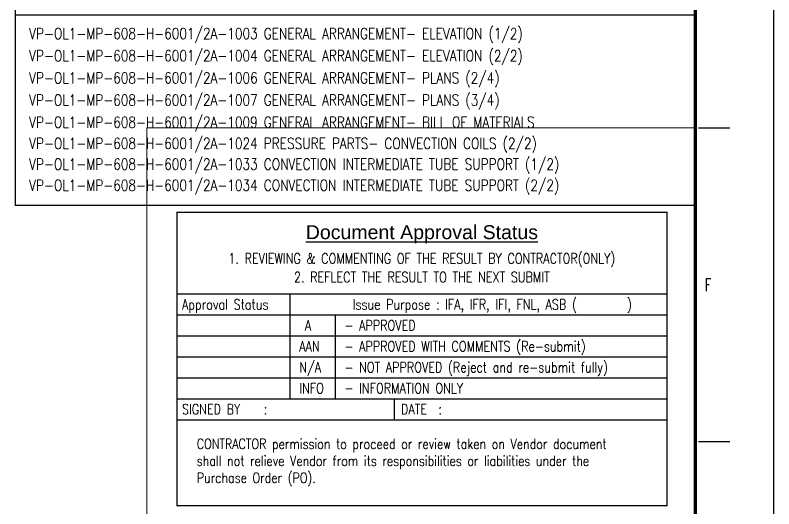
# Model space of a CAD drawing. Header units: millimetres. Extents: x 0 to 91981, y -132907 to 77676.
# Drawn here: x 85141 to 91981, y 47766 to 52217 of the extents above; entities that cross this region are included whole.
import ezdxf
from ezdxf.enums import TextEntityAlignment as Align

# ---------------------------------------------------------------- set-up
doc = ezdxf.new("R2010")
doc.units = ezdxf.units.MM
doc.header["$LTSCALE"] = 60
for name, color, linetype in [('CON-C', 4, 'Continuous'), ('TITLE', 7, 'Continuous'), ('TXT-Y', 2, 'Continuous')]:
    doc.layers.add(name, color=color, linetype=linetype)
doc.styles.add('Arial', font='arial.ttf', dxfattribs={"height": 0.2})
doc.styles.add('ROMANS', font='ROMANS.shx', dxfattribs={"width": 0.8})
doc.styles.add('SIMPLEX', font='simplex.shx', dxfattribs={"width": 0.8})

# ---------------------------------------------------------------- blocks, each defined once
blk = doc.blocks.new('TITLE')
at = {"color": 7}
for p, q in [((841, 0), (841, 594.85)), ((824.02, 230.41), (831.1, 230.41)), ((824.02, 159.68), (831.1, 159.68))]:
    blk.add_line(p, q, dxfattribs=at)
at = {"color": 7, "const_width": 0.707}
blk.add_lwpolyline([(823.32, 17.33), (823.32, 577.17)], dxfattribs=at)
at = {"layer": 'TITLE', "color": 7, "lineweight": 0, "const_width": 0.216}
for points in [[(699.67, 83.81), (699.67, 230.41)], [(823.33, 230.41), (699.67, 230.41)]]:
    blk.add_lwpolyline(points, dxfattribs=at)
at = {"color": 7, "style": 'ROMANS', "width": 0.7}
blk.add_text('F', height=2.83, dxfattribs=at).set_placement((826.15, 195.04), align=Align.MIDDLE)

msp = doc.modelspace()

# ---------------------------------------------------------------- linework, layer by layer
for p, q in [((86598.60705, 49703.87245), (91016.58555, 49703.87245)), ((87617.93632, 49703.87245), (87617.93632, 48758.87245)), ((86598.60705, 49514.87245), (91016.58555, 49514.87245)), ((88024.28632, 49514.87245), (88024.28632, 48758.87245)), ((86598.60705, 49325.87245), (91016.58555, 49325.87245)), ((86598.60705, 49136.87245), (91016.58555, 49136.87245)), ((86598.60705, 48947.87245), (91016.58555, 48947.87245)), ((86598.60705, 48758.87245), (91016.58555, 48758.87245)), ((88556.24218, 48758.87245), (88556.24218, 48569.87245)), ((86598.60705, 48569.87245), (91016.58555, 48569.87245))]:
    msp.add_line(p, q)
at = {"const_width": 12}
msp.add_lwpolyline([(86598.60705, 47794.97245), (86598.60705, 50439.72778), (91016.58555, 50439.72778), (91016.58555, 47794.97245)], close=True, dxfattribs=at)
at = {"layer": 'CON-C'}
for p, q in [((85140.78715, 65071.6285), (85140.78715, 50501.14069)), ((91273.24494, 52216.33364), (85140.78715, 52216.33364)), ((91273.24494, 50501.14069), (85140.78715, 50501.14069))]:
    msp.add_line(p, q, dxfattribs=at)

# ---------------------------------------------------------------- block references
at = {"linetype": 'ByBlock', "xscale": 39.99999999599993, "yscale": 39.99999999599993, "zscale": 39.99999999599993}
msp.add_blockref('TITLE', (58340.56201, 41984.79923), dxfattribs=at)

# ---------------------------------------------------------------- texts
at = {"style": 'Arial'}
msp.add_text('%%UDocument Approval Status', height=126, dxfattribs=at).set_placement((88807.5963, 50260.47724), align=Align.MIDDLE_CENTER)
at = {"style": 'ROMANS', "width": 0.8}
for s, p in [('1. REVIEWING & COMMENTING OF THE RESULT BY CONTRACTOR(ONLY)', (88807.5963, 50023.97182)), ('2. REFLECT THE RESULT TO THE NEXT SUBMIT', (88807.5963, 49855.66857)), ('   Issue Purpose : IFA, IFR, IFI, FNL, ASB (     )', (89359.46072, 49609.37245))]:
    msp.add_text(s, height=92.4, dxfattribs=at).set_placement(p, align=Align.MIDDLE_CENTER)
for s, p in [('Approval Status', (86644.80705, 49609.37245)), (' A', (87702.21859, 49420.37245)), ('  - APPROVED', (88007.09218, 49420.37245)), ('AAN', (87702.21859, 49231.37245)), ('  - APPROVED WITH COMMENTS (Re-submit)', (88007.09218, 49231.37245)), ('N/A', (87702.21859, 49042.37245)), ('  - NOT APPROVED (Reject and re-submit fully)', (88007.09218, 49042.37245)), ('INFO', (87702.21859, 48853.37245)), ('  - INFORMATION ONLY', (88007.09218, 48853.37245)), ('SIGNED BY   :', (86644.80705, 48664.37245)), ('DATE  :', (88619.34565, 48664.37245))]:
    msp.add_text(s, height=92.4, dxfattribs=at).set_placement(p, align=Align.MIDDLE_LEFT)
at = {"insert": (86777.92641, 48397.15272), "char_height": 91.56, "width": 4182.2861349, "attachment_point": 1, "style": 'ROMANS'}
msp.add_mtext('CONTRACTOR permission to proceed or review taken on Vendor document shall not relieve Vendor from its responsibilities or liabilities under the Purchase Order (PO).', dxfattribs=at)
at = {"layer": 'TXT-Y', "style": 'SIMPLEX', "width": 0.8}
for s, p in [('VP-OL1-MP-608-H-6001/2A-1003 GENERAL ARRANGEMENT- ELEVATION (1/2)', (85266.98714, 52001.05143)), ('VP-OL1-MP-608-H-6001/2A-1004 GENERAL ARRANGEMENT- ELEVATION (2/2)', (85266.98714, 51801.05143)), ('VP-OL1-MP-608-H-6001/2A-1006 GENERAL ARRANGEMENT- PLANS (2/4)', (85266.98714, 51601.05143)), ('VP-OL1-MP-608-H-6001/2A-1007 GENERAL ARRANGEMENT- PLANS (3/4)', (85266.98714, 51401.05143)), ('VP-OL1-MP-608-H-6001/2A-1009 GENERAL ARRANGEMENT- BILL OF MATERIALS', (85266.98714, 51201.05143)), ('VP-OL1-MP-608-H-6001/2A-1024 PRESSURE PARTS- CONVECTION COILS (2/2)', (85266.98714, 51010.94567)), ('VP-OL1-MP-608-H-6001/2A-1033 CONVECTION INTERMEDIATE TUBE SUPPORT (1/2)', (85266.98714, 50823.55871)), ('VP-OL1-MP-608-H-6001/2A-1034 CONVECTION INTERMEDIATE TUBE SUPPORT (2/2)', (85266.98714, 50633.21457))]:
    msp.add_text(s, height=100, dxfattribs=at).set_placement(p)

doc.saveas('drawing.dxf')
